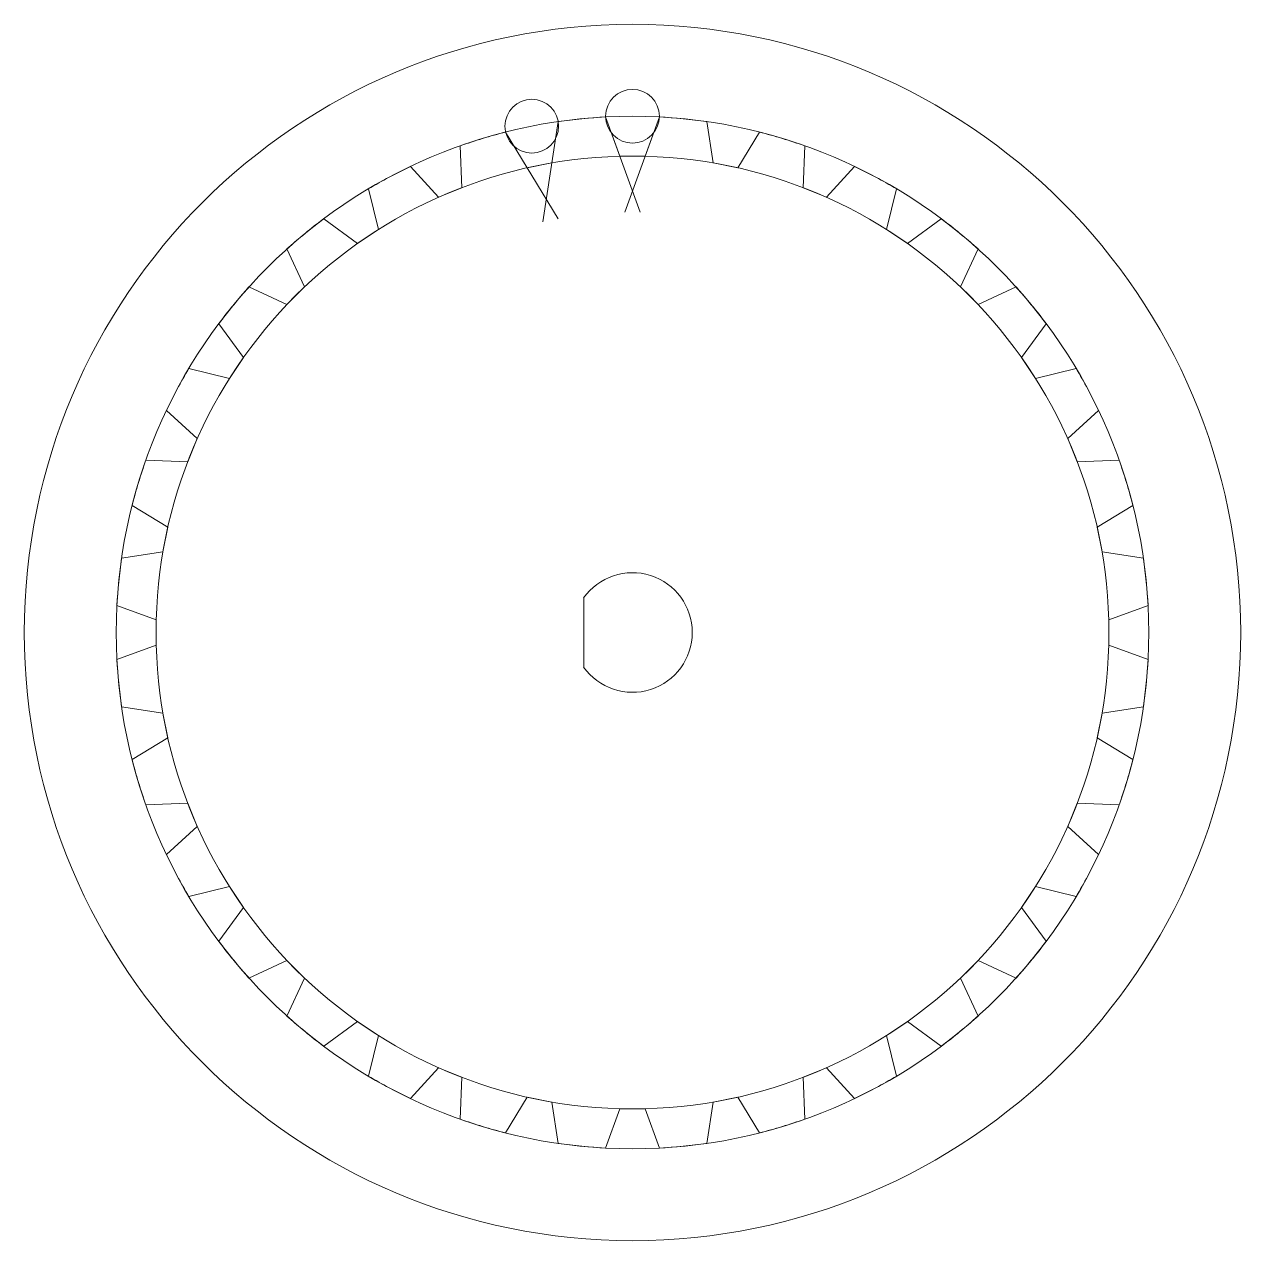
# Model space of a CAD drawing. Header units: millimetres. Extents: x -30 to 30, y -30 to 30.
import ezdxf

# ---------------------------------------------------------------- set-up
doc = ezdxf.new("R2010")
doc.units = ezdxf.units.MM
for name, color, linetype, lineweight, true_color in [('cut', 178, 'Continuous', 0, 0x000000), ('flange', 178, 'Continuous', 0, 0x000000), ('skel', 1, 'Continuous', 0, 0xff0000)]:
    doc.layers.add(name, color=color, linetype=linetype, lineweight=lineweight, true_color=true_color)

msp = doc.modelspace()

# ---------------------------------------------------------------- linework, layer by layer
at = {"layer": 'cut'}
for p, q in [((-3.662, 25.2), (-3.976, 23.161)), ((-0.619, 23.492), (-1.325, 25.431)), ((1.325, 25.431), (0.619, 23.492)), ((3.976, 23.161), (3.662, 25.2)), ((-5.19, 22.92), (-6.26, 24.683)), ((6.26, 24.683), (5.19, 22.92)), ((-8.508, 24.002), (-8.418, 21.94)), ((8.418, 21.94), (8.508, 24.002)), ((0.619, 23.492), (-0.619, 23.492)), ((-9.562, 21.467), (-10.956, 22.988)), ((-3.976, 23.161), (-5.19, 22.92)), ((5.19, 22.92), (3.976, 23.161)), ((10.956, 22.988), (9.562, 21.467)), ((-13.027, 21.881), (-12.537, 19.877)), ((-8.418, 21.94), (-9.562, 21.467)), ((9.562, 21.467), (8.418, 21.94)), ((12.537, 19.877), (13.027, 21.881)), ((-13.566, 19.189), (-15.23, 20.409)), ((15.23, 20.409), (13.566, 19.189)), ((-12.537, 19.877), (-13.566, 19.189)), ((13.566, 19.189), (12.537, 19.877)), ((-17.045, 18.919), (-16.174, 17.049)), ((16.174, 17.049), (17.045, 18.919)), ((-17.049, 16.174), (-18.919, 17.045)), ((-16.174, 17.049), (-17.049, 16.174)), ((17.049, 16.174), (16.174, 17.049)), ((18.919, 17.045), (17.049, 16.174)), ((-20.409, 15.23), (-19.189, 13.566)), ((19.189, 13.566), (20.409, 15.23)), ((-19.189, 13.566), (-19.877, 12.537)), ((19.877, 12.537), (19.189, 13.566)), ((-19.877, 12.537), (-21.881, 13.027)), ((21.881, 13.027), (19.877, 12.537)), ((-22.988, 10.956), (-21.467, 9.562)), ((21.467, 9.562), (22.988, 10.956)), ((-21.467, 9.562), (-21.94, 8.418)), ((21.94, 8.418), (21.467, 9.562)), ((-21.94, 8.418), (-24.002, 8.508)), ((24.002, 8.508), (21.94, 8.418)), ((-24.683, 6.26), (-22.92, 5.19)), ((22.92, 5.19), (24.683, 6.26)), ((-22.92, 5.19), (-23.161, 3.976)), ((23.161, 3.976), (22.92, 5.19)), ((-23.161, 3.976), (-25.2, 3.662)), ((25.2, 3.662), (23.161, 3.976)), ((-25.431, 1.325), (-23.492, 0.619)), ((-2.4, 1.731), (-2.4, -1.731)), ((23.492, 0.619), (25.431, 1.325)), ((-23.492, 0.619), (-23.492, -0.619)), ((23.492, -0.619), (23.492, 0.619)), ((-23.492, -0.619), (-25.431, -1.325)), ((25.431, -1.325), (23.492, -0.619)), ((-25.2, -3.662), (-23.161, -3.976)), ((-23.161, -3.976), (-22.92, -5.19)), ((22.92, -5.19), (23.161, -3.976)), ((23.161, -3.976), (25.2, -3.662)), ((-22.92, -5.19), (-24.683, -6.26)), ((24.683, -6.26), (22.92, -5.19)), ((-24.002, -8.508), (-21.94, -8.418)), ((-21.94, -8.418), (-21.467, -9.562)), ((21.467, -9.562), (21.94, -8.418)), ((21.94, -8.418), (24.002, -8.508)), ((-21.467, -9.562), (-22.988, -10.956)), ((22.988, -10.956), (21.467, -9.562)), ((-21.881, -13.027), (-19.877, -12.537)), ((-19.877, -12.537), (-19.189, -13.566)), ((19.189, -13.566), (19.877, -12.537)), ((19.877, -12.537), (21.881, -13.027)), ((-19.189, -13.566), (-20.409, -15.23)), ((20.409, -15.23), (19.189, -13.566)), ((-18.919, -17.045), (-17.049, -16.174)), ((-17.049, -16.174), (-16.174, -17.049)), ((16.174, -17.049), (17.049, -16.174)), ((17.049, -16.174), (18.919, -17.045)), ((-16.174, -17.049), (-17.045, -18.919)), ((17.045, -18.919), (16.174, -17.049)), ((-15.23, -20.409), (-13.566, -19.189)), ((-13.566, -19.189), (-12.537, -19.877)), ((12.537, -19.877), (13.566, -19.189)), ((13.566, -19.189), (15.23, -20.409)), ((-12.537, -19.877), (-13.027, -21.881)), ((13.027, -21.881), (12.537, -19.877)), ((-10.956, -22.988), (-9.562, -21.467)), ((-9.562, -21.467), (-8.418, -21.94)), ((8.418, -21.94), (9.562, -21.467)), ((9.562, -21.467), (10.956, -22.988)), ((-8.418, -21.94), (-8.508, -24.002)), ((8.508, -24.002), (8.418, -21.94)), ((-6.26, -24.683), (-5.19, -22.92)), ((-5.19, -22.92), (-3.976, -23.161)), ((-3.976, -23.161), (-3.662, -25.2)), ((3.662, -25.2), (3.976, -23.161)), ((3.976, -23.161), (5.19, -22.92)), ((5.19, -22.92), (6.26, -24.683)), ((-1.325, -25.431), (-0.619, -23.492)), ((-0.619, -23.492), (0.619, -23.492)), ((0.619, -23.492), (1.325, -25.431))]:
    msp.add_line(p, q, dxfattribs=at)
for radius, start, end in [(25.465, 92.98156, 98.26844), (25.465, 81.73156, 87.01844), (25.465, 104.23156, 109.51844), (25.465, 70.48156, 75.76844), (25.465, 115.48156, 120.76844), (25.465, 59.23156, 64.51844), (25.465, 126.73156, 132.01844), (25.465, 47.98156, 53.26844), (25.465, 137.98156, 143.26844), (25.465, 36.73156, 42.01844), (25.465, 149.23156, 154.51844), (25.465, 25.48156, 30.76844), (25.465, 160.48156, 165.76844), (25.465, 14.23156, 19.51844), (25.465, 171.73156, 177.01844), (25.465, 2.98156, 8.26844), (2.95, 215.24751, 144.75249), (25.465, 182.98156, 188.26844), (25.465, 351.73156, 357.01844), (25.465, 194.23156, 199.51844), (25.465, 340.48156, 345.76844), (25.465, 205.48156, 210.76844), (25.465, 329.23156, 334.51844), (25.465, 216.73156, 222.01844), (25.465, 317.98156, 323.26844), (25.465, 227.98156, 233.26844), (25.465, 306.73156, 312.01844), (25.465, 239.23156, 244.51844), (25.465, 295.48156, 300.76844), (25.465, 250.48156, 255.76844), (25.465, 284.23156, 289.51844), (25.465, 261.73156, 267.01844), (25.465, 272.98156, 278.26844)]:
    msp.add_arc((0, 0), radius, start, end, dxfattribs=at)
at = {"layer": 'flange'}
msp.add_line((-2.4, 1.731), (-2.4, -1.731), dxfattribs=at)
msp.add_circle((0, 0), 30, dxfattribs=at)
msp.add_arc((0, 0), 2.95, 215.24751, 144.75249, dxfattribs=at)
at = {"layer": 'skel'}
for p, q in [((-3.662, 25.2), (-4.423, 20.258)), ((-1.325, 25.431), (0.386, 20.732)), ((1.325, 25.431), (-0.386, 20.732)), ((-6.26, 24.683), (-3.666, 20.409))]:
    msp.add_line(p, q, dxfattribs=at)
for centre, radius in [((0, 25.465), 1.325), ((-4.968, 24.976), 1.325), ((0, 0), 25.465), ((0, 0), 23.5)]:
    msp.add_circle(centre, radius, dxfattribs=at)

doc.saveas('drawing.dxf')
